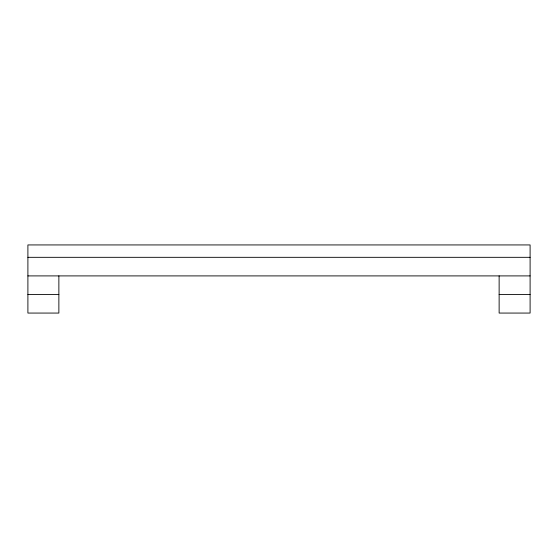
<?xml version="1.0" encoding="UTF-8"?>
<svg xmlns="http://www.w3.org/2000/svg" width="558" height="558" viewBox="0 0 558 558"><rect width="100%" height="100%" fill="white"/><g stroke="black" fill="none" stroke-linecap="round" stroke-linejoin="round"><path stroke-width="0.84" d="M27.9 257.322L530.1 257.322M27.9 275.903L530.1 275.903M27.9 294.484L58.869 294.484M499.131 294.484L530.1 294.484M499.131 275.903L499.131 313.066L530.1 313.066L530.1 244.934L27.9 244.934L27.9 313.066L58.869 313.066L58.869 275.903"/></g></svg>
